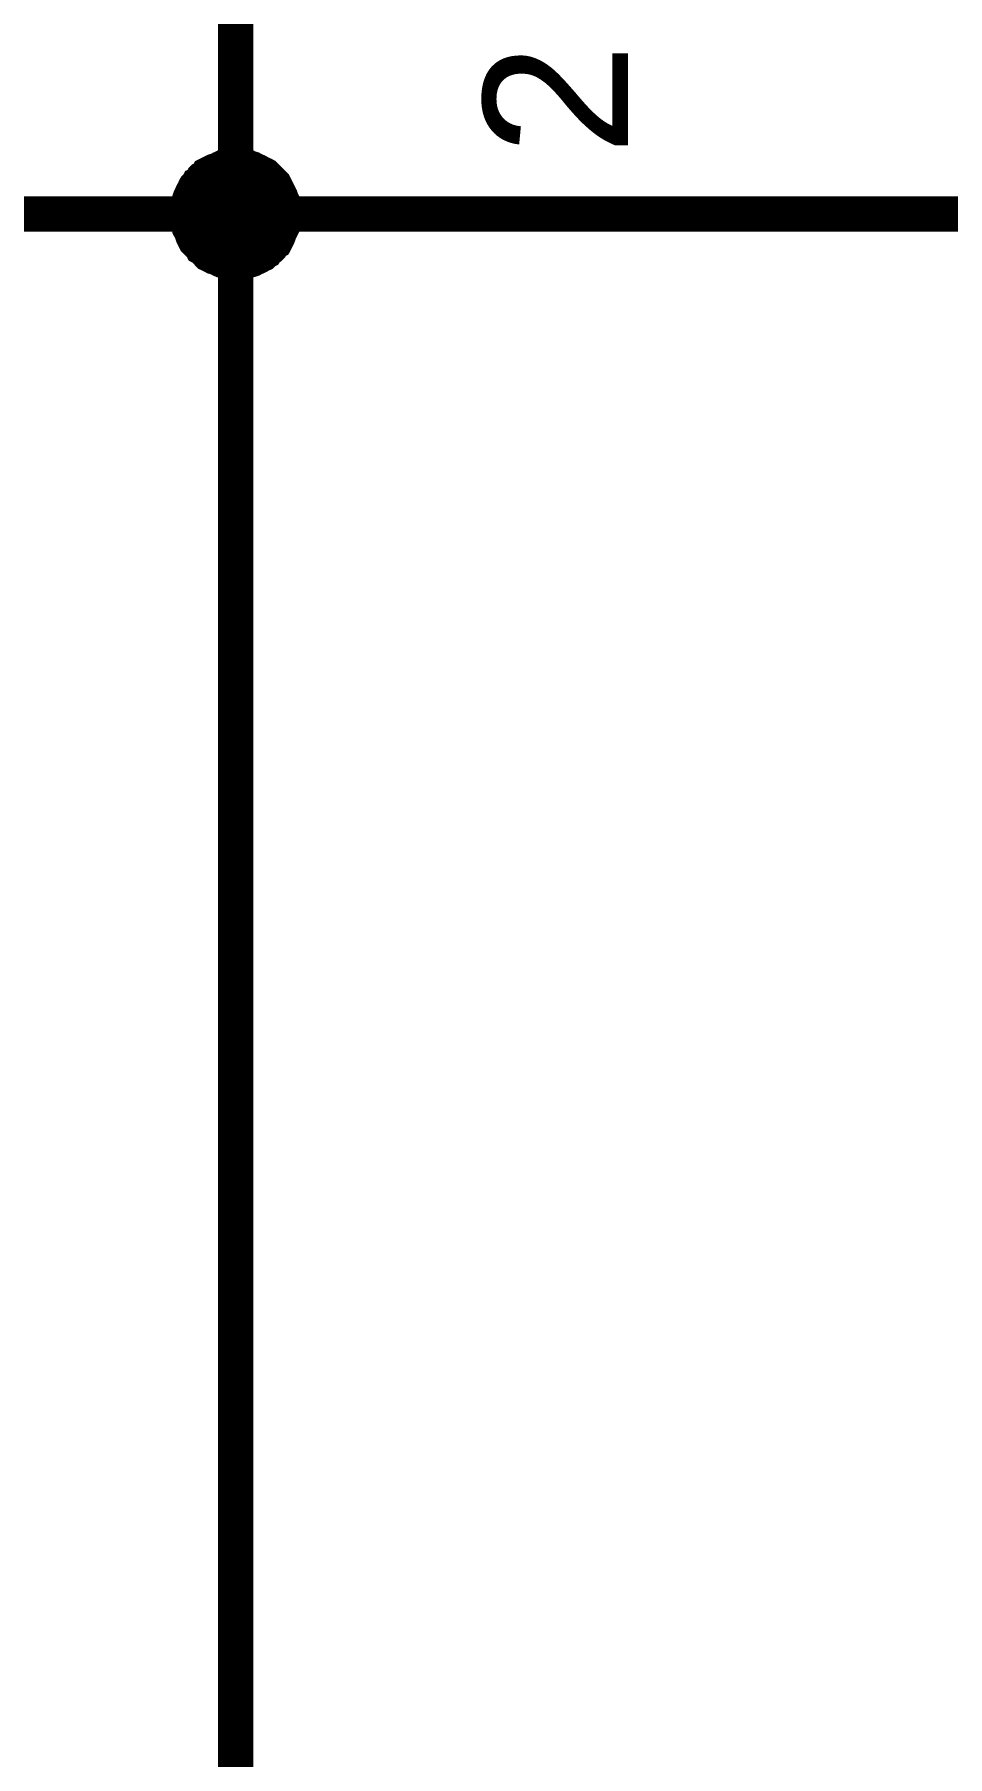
# Model space of a CAD drawing. Header units: millimetres. Extents: x 0 to 594, y 0 to 420.
# Drawn here: x 328.17 to 335.93, y 355.4 to 370.01 of the extents above; entities that cross this region are included whole.
import ezdxf

# ---------------------------------------------------------------- set-up
doc = ezdxf.new("R2010")
doc.units = ezdxf.units.MM
doc.layers.add('Sheet', color=255, linetype='Continuous')
doc.styles.get("Standard").update_dxf_attribs({"font": 'arial.ttf'})

msp = doc.modelspace()

# ---------------------------------------------------------------- linework, layer by layer
at = {"layer": 'Sheet', "color": 0}
for points, const_width in [([(329.881, 368.49), (329.881, 377.496)], 0.3), ([(329.373, 368.49), (329.373, 368.521), (329.373, 368.542), (329.384, 368.564), (329.384, 368.595), (329.394, 368.617), (329.394, 368.638), (329.405, 368.669), (329.416, 368.691), (329.426, 368.712), (329.437, 368.733), (329.447, 368.754), (329.458, 368.775), (329.479, 368.796), (329.49, 368.818), (329.511, 368.828), (329.521, 368.849), (329.543, 368.871), (329.564, 368.881), (329.574, 368.902), (329.595, 368.913), (329.617, 368.923), (329.638, 368.934), (329.659, 368.945), (329.691, 368.955), (329.712, 368.966), (329.733, 368.976), (329.754, 368.987), (329.775, 368.987), (329.807, 368.987), (329.828, 368.998), (329.86, 368.998), (329.881, 368.998)], 0.0991), ([(329.373, 368.49), (329.373, 368.521), (329.373, 368.542), (329.384, 368.564), (329.384, 368.595), (329.394, 368.617), (329.394, 368.638), (329.405, 368.669), (329.416, 368.691), (329.426, 368.712), (329.437, 368.733), (329.447, 368.754), (329.458, 368.775), (329.479, 368.796), (329.49, 368.818), (329.511, 368.828), (329.521, 368.849), (329.543, 368.871), (329.564, 368.881), (329.574, 368.902), (329.595, 368.913), (329.617, 368.923), (329.638, 368.934), (329.659, 368.945), (329.691, 368.955), (329.712, 368.966), (329.733, 368.976), (329.754, 368.987), (329.775, 368.987), (329.807, 368.987), (329.828, 368.998), (329.86, 368.998), (329.881, 368.998)], 0.0991), ([(329.373, 368.49), (329.373, 368.521), (329.373, 368.542), (329.384, 368.564), (329.384, 368.595), (329.394, 368.617), (329.394, 368.638), (329.405, 368.669), (329.416, 368.691), (329.426, 368.712), (329.437, 368.733), (329.447, 368.754), (329.458, 368.775), (329.479, 368.796), (329.49, 368.818), (329.511, 368.828), (329.521, 368.849), (329.543, 368.871), (329.564, 368.881), (329.574, 368.902), (329.595, 368.913), (329.617, 368.923), (329.638, 368.934), (329.659, 368.945), (329.691, 368.955), (329.712, 368.966), (329.733, 368.976), (329.754, 368.987), (329.775, 368.987), (329.807, 368.987), (329.828, 368.998), (329.86, 368.998), (329.881, 368.998)], 0.0991), ([(329.373, 368.49), (329.373, 368.521), (329.373, 368.542), (329.384, 368.564), (329.384, 368.595), (329.394, 368.617), (329.394, 368.638), (329.405, 368.669), (329.416, 368.691), (329.426, 368.712), (329.437, 368.733), (329.447, 368.754), (329.458, 368.775), (329.479, 368.796), (329.49, 368.818), (329.511, 368.828), (329.521, 368.849), (329.543, 368.871), (329.564, 368.881), (329.574, 368.902), (329.595, 368.913), (329.617, 368.923), (329.638, 368.934), (329.659, 368.945), (329.691, 368.955), (329.712, 368.966), (329.733, 368.976), (329.754, 368.987), (329.775, 368.987), (329.807, 368.987), (329.828, 368.998), (329.86, 368.998), (329.881, 368.998)], 0.0991), ([(329.373, 368.49), (329.373, 368.521), (329.373, 368.542), (329.384, 368.564), (329.384, 368.595), (329.394, 368.617), (329.394, 368.638), (329.405, 368.669), (329.416, 368.691), (329.426, 368.712), (329.437, 368.733), (329.447, 368.754), (329.458, 368.775), (329.479, 368.796), (329.49, 368.818), (329.511, 368.828), (329.521, 368.849), (329.543, 368.871), (329.564, 368.881), (329.574, 368.902), (329.595, 368.913), (329.617, 368.923), (329.638, 368.934), (329.659, 368.945), (329.691, 368.955), (329.712, 368.966), (329.733, 368.976), (329.754, 368.987), (329.775, 368.987), (329.807, 368.987), (329.828, 368.998), (329.86, 368.998), (329.881, 368.998)], 0.0991), ([(329.373, 368.49), (329.373, 368.521), (329.373, 368.542), (329.384, 368.564), (329.384, 368.595), (329.394, 368.617), (329.394, 368.638), (329.405, 368.669), (329.416, 368.691), (329.426, 368.712), (329.437, 368.733), (329.447, 368.754), (329.458, 368.775), (329.479, 368.796), (329.49, 368.818), (329.511, 368.828), (329.521, 368.849), (329.543, 368.871), (329.564, 368.881), (329.574, 368.902), (329.595, 368.913), (329.617, 368.923), (329.638, 368.934), (329.659, 368.945), (329.691, 368.955), (329.712, 368.966), (329.733, 368.976), (329.754, 368.987), (329.775, 368.987), (329.807, 368.987), (329.828, 368.998), (329.86, 368.998), (329.881, 368.998)], 0.0991), ([(329.373, 368.49), (329.373, 368.521), (329.373, 368.542), (329.384, 368.564), (329.384, 368.595), (329.394, 368.617), (329.394, 368.638), (329.405, 368.669), (329.416, 368.691), (329.426, 368.712), (329.437, 368.733), (329.447, 368.754), (329.458, 368.775), (329.479, 368.796), (329.49, 368.818), (329.511, 368.828), (329.521, 368.849), (329.543, 368.871), (329.564, 368.881), (329.574, 368.902), (329.595, 368.913), (329.617, 368.923), (329.638, 368.934), (329.659, 368.945), (329.691, 368.955), (329.712, 368.966), (329.733, 368.976), (329.754, 368.987), (329.775, 368.987), (329.807, 368.987), (329.828, 368.998), (329.86, 368.998), (329.881, 368.998)], 0.0991), ([(329.373, 368.49), (329.373, 368.521), (329.373, 368.542), (329.384, 368.564), (329.384, 368.595), (329.394, 368.617), (329.394, 368.638), (329.405, 368.669), (329.416, 368.691), (329.426, 368.712), (329.437, 368.733), (329.447, 368.754), (329.458, 368.775), (329.479, 368.796), (329.49, 368.818), (329.511, 368.828), (329.521, 368.849), (329.543, 368.871), (329.564, 368.881), (329.574, 368.902), (329.595, 368.913), (329.617, 368.923), (329.638, 368.934), (329.659, 368.945), (329.691, 368.955), (329.712, 368.966), (329.733, 368.976), (329.754, 368.987), (329.775, 368.987), (329.807, 368.987), (329.828, 368.998), (329.86, 368.998), (329.881, 368.998)], 0.0991), ([(329.373, 368.49), (329.373, 368.521), (329.373, 368.542), (329.384, 368.564), (329.384, 368.595), (329.394, 368.617), (329.394, 368.638), (329.405, 368.669), (329.416, 368.691), (329.426, 368.712), (329.437, 368.733), (329.447, 368.754), (329.458, 368.775), (329.479, 368.796), (329.49, 368.818), (329.511, 368.828), (329.521, 368.849), (329.543, 368.871), (329.564, 368.881), (329.574, 368.902), (329.595, 368.913), (329.617, 368.923), (329.638, 368.934), (329.659, 368.945), (329.691, 368.955), (329.712, 368.966), (329.733, 368.976), (329.754, 368.987), (329.775, 368.987), (329.807, 368.987), (329.828, 368.998), (329.86, 368.998), (329.881, 368.998)], 0.0991), ([(329.373, 368.49), (329.373, 368.521), (329.373, 368.542), (329.384, 368.564), (329.384, 368.595), (329.394, 368.617), (329.394, 368.638), (329.405, 368.669), (329.416, 368.691), (329.426, 368.712), (329.437, 368.733), (329.447, 368.754), (329.458, 368.775), (329.479, 368.796), (329.49, 368.818), (329.511, 368.828), (329.521, 368.849), (329.543, 368.871), (329.564, 368.881), (329.574, 368.902), (329.595, 368.913), (329.617, 368.923), (329.638, 368.934), (329.659, 368.945), (329.691, 368.955), (329.712, 368.966), (329.733, 368.976), (329.754, 368.987), (329.775, 368.987), (329.807, 368.987), (329.828, 368.998), (329.86, 368.998), (329.881, 368.998)], 0.0991), ([(329.373, 368.49), (329.373, 368.521), (329.373, 368.542), (329.384, 368.564), (329.384, 368.595), (329.394, 368.617), (329.394, 368.638), (329.405, 368.669), (329.416, 368.691), (329.426, 368.712), (329.437, 368.733), (329.447, 368.754), (329.458, 368.775), (329.479, 368.796), (329.49, 368.818), (329.511, 368.828), (329.521, 368.849), (329.543, 368.871), (329.564, 368.881), (329.574, 368.902), (329.595, 368.913), (329.617, 368.923), (329.638, 368.934), (329.659, 368.945), (329.691, 368.955), (329.712, 368.966), (329.733, 368.976), (329.754, 368.987), (329.775, 368.987), (329.807, 368.987), (329.828, 368.998), (329.86, 368.998), (329.881, 368.998)], 0.0991), ([(329.373, 368.49), (329.373, 368.521), (329.373, 368.542), (329.384, 368.564), (329.384, 368.595), (329.394, 368.617), (329.394, 368.638), (329.405, 368.669), (329.416, 368.691), (329.426, 368.712), (329.437, 368.733), (329.447, 368.754), (329.458, 368.775), (329.479, 368.796), (329.49, 368.818), (329.511, 368.828), (329.521, 368.849), (329.543, 368.871), (329.564, 368.881), (329.574, 368.902), (329.595, 368.913), (329.617, 368.923), (329.638, 368.934), (329.659, 368.945), (329.691, 368.955), (329.712, 368.966), (329.733, 368.976), (329.754, 368.987), (329.775, 368.987), (329.807, 368.987), (329.828, 368.998), (329.86, 368.998), (329.881, 368.998)], 0.0991), ([(329.881, 368.998), (329.881, 368.998)], 0.0991), ([(329.881, 368.998), (329.913, 368.998), (329.934, 368.998), (329.955, 368.987), (329.987, 368.987), (330.008, 368.987), (330.029, 368.976), (330.061, 368.966), (330.082, 368.955), (330.103, 368.945), (330.125, 368.934), (330.146, 368.923), (330.167, 368.913), (330.188, 368.902), (330.209, 368.881), (330.22, 368.871), (330.241, 368.849), (330.262, 368.828), (330.273, 368.818), (330.294, 368.796), (330.305, 368.775), (330.315, 368.754), (330.326, 368.733), (330.336, 368.712), (330.347, 368.691), (330.357, 368.669), (330.368, 368.638), (330.379, 368.617), (330.379, 368.595), (330.379, 368.564), (330.389, 368.542), (330.389, 368.521), (330.389, 368.49)], 0.0991), ([(329.881, 368.998), (329.881, 368.998)], 0.0991), ([(329.881, 368.998), (329.913, 368.998), (329.934, 368.998), (329.955, 368.987), (329.987, 368.987), (330.008, 368.987), (330.029, 368.976), (330.061, 368.966), (330.082, 368.955), (330.103, 368.945), (330.125, 368.934), (330.146, 368.923), (330.167, 368.913), (330.188, 368.902), (330.209, 368.881), (330.22, 368.871), (330.241, 368.849), (330.262, 368.828), (330.273, 368.818), (330.294, 368.796), (330.305, 368.775), (330.315, 368.754), (330.326, 368.733), (330.336, 368.712), (330.347, 368.691), (330.357, 368.669), (330.368, 368.638), (330.379, 368.617), (330.379, 368.595), (330.379, 368.564), (330.389, 368.542), (330.389, 368.521), (330.389, 368.49)], 0.0991), ([(329.881, 368.998), (329.881, 368.998)], 0.0991), ([(329.881, 368.998), (329.913, 368.998), (329.934, 368.998), (329.955, 368.987), (329.987, 368.987), (330.008, 368.987), (330.029, 368.976), (330.061, 368.966), (330.082, 368.955), (330.103, 368.945), (330.125, 368.934), (330.146, 368.923), (330.167, 368.913), (330.188, 368.902), (330.209, 368.881), (330.22, 368.871), (330.241, 368.849), (330.262, 368.828), (330.273, 368.818), (330.294, 368.796), (330.305, 368.775), (330.315, 368.754), (330.326, 368.733), (330.336, 368.712), (330.347, 368.691), (330.357, 368.669), (330.368, 368.638), (330.379, 368.617), (330.379, 368.595), (330.379, 368.564), (330.389, 368.542), (330.389, 368.521), (330.389, 368.49)], 0.0991), ([(329.881, 368.998), (329.881, 368.998)], 0.0991), ([(329.881, 368.998), (329.913, 368.998), (329.934, 368.998), (329.955, 368.987), (329.987, 368.987), (330.008, 368.987), (330.029, 368.976), (330.061, 368.966), (330.082, 368.955), (330.103, 368.945), (330.125, 368.934), (330.146, 368.923), (330.167, 368.913), (330.188, 368.902), (330.209, 368.881), (330.22, 368.871), (330.241, 368.849), (330.262, 368.828), (330.273, 368.818), (330.294, 368.796), (330.305, 368.775), (330.315, 368.754), (330.326, 368.733), (330.336, 368.712), (330.347, 368.691), (330.357, 368.669), (330.368, 368.638), (330.379, 368.617), (330.379, 368.595), (330.379, 368.564), (330.389, 368.542), (330.389, 368.521), (330.389, 368.49)], 0.0991), ([(329.881, 368.998), (329.881, 368.998)], 0.0991), ([(329.881, 368.998), (329.913, 368.998), (329.934, 368.998), (329.955, 368.987), (329.987, 368.987), (330.008, 368.987), (330.029, 368.976), (330.061, 368.966), (330.082, 368.955), (330.103, 368.945), (330.125, 368.934), (330.146, 368.923), (330.167, 368.913), (330.188, 368.902), (330.209, 368.881), (330.22, 368.871), (330.241, 368.849), (330.262, 368.828), (330.273, 368.818), (330.294, 368.796), (330.305, 368.775), (330.315, 368.754), (330.326, 368.733), (330.336, 368.712), (330.347, 368.691), (330.357, 368.669), (330.368, 368.638), (330.379, 368.617), (330.379, 368.595), (330.379, 368.564), (330.389, 368.542), (330.389, 368.521), (330.389, 368.49)], 0.0991), ([(329.881, 368.998), (329.881, 368.998)], 0.0991), ([(329.881, 368.998), (329.913, 368.998), (329.934, 368.998), (329.955, 368.987), (329.987, 368.987), (330.008, 368.987), (330.029, 368.976), (330.061, 368.966), (330.082, 368.955), (330.103, 368.945), (330.125, 368.934), (330.146, 368.923), (330.167, 368.913), (330.188, 368.902), (330.209, 368.881), (330.22, 368.871), (330.241, 368.849), (330.262, 368.828), (330.273, 368.818), (330.294, 368.796), (330.305, 368.775), (330.315, 368.754), (330.326, 368.733), (330.336, 368.712), (330.347, 368.691), (330.357, 368.669), (330.368, 368.638), (330.379, 368.617), (330.379, 368.595), (330.379, 368.564), (330.389, 368.542), (330.389, 368.521), (330.389, 368.49)], 0.0991), ([(329.881, 368.998), (329.881, 368.998)], 0.0991), ([(329.881, 368.998), (329.913, 368.998), (329.934, 368.998), (329.955, 368.987), (329.987, 368.987), (330.008, 368.987), (330.029, 368.976), (330.061, 368.966), (330.082, 368.955), (330.103, 368.945), (330.125, 368.934), (330.146, 368.923), (330.167, 368.913), (330.188, 368.902), (330.209, 368.881), (330.22, 368.871), (330.241, 368.849), (330.262, 368.828), (330.273, 368.818), (330.294, 368.796), (330.305, 368.775), (330.315, 368.754), (330.326, 368.733), (330.336, 368.712), (330.347, 368.691), (330.357, 368.669), (330.368, 368.638), (330.379, 368.617), (330.379, 368.595), (330.379, 368.564), (330.389, 368.542), (330.389, 368.521), (330.389, 368.49)], 0.0991), ([(329.881, 368.998), (329.881, 368.998)], 0.0991), ([(329.881, 368.998), (329.913, 368.998), (329.934, 368.998), (329.955, 368.987), (329.987, 368.987), (330.008, 368.987), (330.029, 368.976), (330.061, 368.966), (330.082, 368.955), (330.103, 368.945), (330.125, 368.934), (330.146, 368.923), (330.167, 368.913), (330.188, 368.902), (330.209, 368.881), (330.22, 368.871), (330.241, 368.849), (330.262, 368.828), (330.273, 368.818), (330.294, 368.796), (330.305, 368.775), (330.315, 368.754), (330.326, 368.733), (330.336, 368.712), (330.347, 368.691), (330.357, 368.669), (330.368, 368.638), (330.379, 368.617), (330.379, 368.595), (330.379, 368.564), (330.389, 368.542), (330.389, 368.521), (330.389, 368.49)], 0.0991), ([(329.881, 368.998), (329.881, 368.998)], 0.0991), ([(329.881, 368.998), (329.913, 368.998), (329.934, 368.998), (329.955, 368.987), (329.987, 368.987), (330.008, 368.987), (330.029, 368.976), (330.061, 368.966), (330.082, 368.955), (330.103, 368.945), (330.125, 368.934), (330.146, 368.923), (330.167, 368.913), (330.188, 368.902), (330.209, 368.881), (330.22, 368.871), (330.241, 368.849), (330.262, 368.828), (330.273, 368.818), (330.294, 368.796), (330.305, 368.775), (330.315, 368.754), (330.326, 368.733), (330.336, 368.712), (330.347, 368.691), (330.357, 368.669), (330.368, 368.638), (330.379, 368.617), (330.379, 368.595), (330.379, 368.564), (330.389, 368.542), (330.389, 368.521), (330.389, 368.49)], 0.0991), ([(329.881, 368.998), (329.881, 368.998)], 0.0991), ([(329.881, 368.998), (329.913, 368.998), (329.934, 368.998), (329.955, 368.987), (329.987, 368.987), (330.008, 368.987), (330.029, 368.976), (330.061, 368.966), (330.082, 368.955), (330.103, 368.945), (330.125, 368.934), (330.146, 368.923), (330.167, 368.913), (330.188, 368.902), (330.209, 368.881), (330.22, 368.871), (330.241, 368.849), (330.262, 368.828), (330.273, 368.818), (330.294, 368.796), (330.305, 368.775), (330.315, 368.754), (330.326, 368.733), (330.336, 368.712), (330.347, 368.691), (330.357, 368.669), (330.368, 368.638), (330.379, 368.617), (330.379, 368.595), (330.379, 368.564), (330.389, 368.542), (330.389, 368.521), (330.389, 368.49)], 0.0991), ([(329.881, 368.998), (329.881, 368.998)], 0.0991), ([(329.881, 368.998), (329.913, 368.998), (329.934, 368.998), (329.955, 368.987), (329.987, 368.987), (330.008, 368.987), (330.029, 368.976), (330.061, 368.966), (330.082, 368.955), (330.103, 368.945), (330.125, 368.934), (330.146, 368.923), (330.167, 368.913), (330.188, 368.902), (330.209, 368.881), (330.22, 368.871), (330.241, 368.849), (330.262, 368.828), (330.273, 368.818), (330.294, 368.796), (330.305, 368.775), (330.315, 368.754), (330.326, 368.733), (330.336, 368.712), (330.347, 368.691), (330.357, 368.669), (330.368, 368.638), (330.379, 368.617), (330.379, 368.595), (330.379, 368.564), (330.389, 368.542), (330.389, 368.521), (330.389, 368.49)], 0.0991), ([(329.881, 368.998), (329.881, 368.998)], 0.0991), ([(329.881, 368.998), (329.913, 368.998), (329.934, 368.998), (329.955, 368.987), (329.987, 368.987), (330.008, 368.987), (330.029, 368.976), (330.061, 368.966), (330.082, 368.955), (330.103, 368.945), (330.125, 368.934), (330.146, 368.923), (330.167, 368.913), (330.188, 368.902), (330.209, 368.881), (330.22, 368.871), (330.241, 368.849), (330.262, 368.828), (330.273, 368.818), (330.294, 368.796), (330.305, 368.775), (330.315, 368.754), (330.326, 368.733), (330.336, 368.712), (330.347, 368.691), (330.357, 368.669), (330.368, 368.638), (330.379, 368.617), (330.379, 368.595), (330.379, 368.564), (330.389, 368.542), (330.389, 368.521), (330.389, 368.49)], 0.0991), ([(322.918, 367.971), (322.918, 368.49), (329.881, 368.49), (336.686, 368.49)], 0.3), ([(329.881, 368.49), (329.881, 334.992), (337.977, 334.992)], 0.3), ([(329.881, 367.982), (329.86, 367.982), (329.828, 367.982), (329.807, 367.992), (329.775, 367.992), (329.754, 368.003), (329.733, 368.003), (329.712, 368.013), (329.691, 368.024), (329.659, 368.034), (329.638, 368.045), (329.617, 368.056), (329.595, 368.066), (329.574, 368.087), (329.564, 368.098), (329.543, 368.119), (329.521, 368.13), (329.511, 368.151), (329.49, 368.172), (329.479, 368.183), (329.458, 368.204), (329.447, 368.225), (329.437, 368.246), (329.426, 368.267), (329.416, 368.299), (329.405, 368.32), (329.394, 368.341), (329.394, 368.363), (329.384, 368.384), (329.384, 368.415), (329.373, 368.437), (329.373, 368.468), (329.373, 368.49)], 0.0991), ([(329.373, 368.49), (329.373, 368.49)], 0.0991), ([(329.881, 367.982), (329.86, 367.982), (329.828, 367.982), (329.807, 367.992), (329.775, 367.992), (329.754, 368.003), (329.733, 368.003), (329.712, 368.013), (329.691, 368.024), (329.659, 368.034), (329.638, 368.045), (329.617, 368.056), (329.595, 368.066), (329.574, 368.087), (329.564, 368.098), (329.543, 368.119), (329.521, 368.13), (329.511, 368.151), (329.49, 368.172), (329.479, 368.183), (329.458, 368.204), (329.447, 368.225), (329.437, 368.246), (329.426, 368.267), (329.416, 368.299), (329.405, 368.32), (329.394, 368.341), (329.394, 368.363), (329.384, 368.384), (329.384, 368.415), (329.373, 368.437), (329.373, 368.468), (329.373, 368.49)], 0.0991), ([(329.373, 368.49), (329.373, 368.49)], 0.0991), ([(329.881, 367.982), (329.86, 367.982), (329.828, 367.982), (329.807, 367.992), (329.775, 367.992), (329.754, 368.003), (329.733, 368.003), (329.712, 368.013), (329.691, 368.024), (329.659, 368.034), (329.638, 368.045), (329.617, 368.056), (329.595, 368.066), (329.574, 368.087), (329.564, 368.098), (329.543, 368.119), (329.521, 368.13), (329.511, 368.151), (329.49, 368.172), (329.479, 368.183), (329.458, 368.204), (329.447, 368.225), (329.437, 368.246), (329.426, 368.267), (329.416, 368.299), (329.405, 368.32), (329.394, 368.341), (329.394, 368.363), (329.384, 368.384), (329.384, 368.415), (329.373, 368.437), (329.373, 368.468), (329.373, 368.49)], 0.0991), ([(329.373, 368.49), (329.373, 368.49)], 0.0991), ([(329.881, 367.982), (329.86, 367.982), (329.828, 367.982), (329.807, 367.992), (329.775, 367.992), (329.754, 368.003), (329.733, 368.003), (329.712, 368.013), (329.691, 368.024), (329.659, 368.034), (329.638, 368.045), (329.617, 368.056), (329.595, 368.066), (329.574, 368.087), (329.564, 368.098), (329.543, 368.119), (329.521, 368.13), (329.511, 368.151), (329.49, 368.172), (329.479, 368.183), (329.458, 368.204), (329.447, 368.225), (329.437, 368.246), (329.426, 368.267), (329.416, 368.299), (329.405, 368.32), (329.394, 368.341), (329.394, 368.363), (329.384, 368.384), (329.384, 368.415), (329.373, 368.437), (329.373, 368.468), (329.373, 368.49)], 0.0991), ([(329.373, 368.49), (329.373, 368.49)], 0.0991), ([(329.881, 367.982), (329.86, 367.982), (329.828, 367.982), (329.807, 367.992), (329.775, 367.992), (329.754, 368.003), (329.733, 368.003), (329.712, 368.013), (329.691, 368.024), (329.659, 368.034), (329.638, 368.045), (329.617, 368.056), (329.595, 368.066), (329.574, 368.087), (329.564, 368.098), (329.543, 368.119), (329.521, 368.13), (329.511, 368.151), (329.49, 368.172), (329.479, 368.183), (329.458, 368.204), (329.447, 368.225), (329.437, 368.246), (329.426, 368.267), (329.416, 368.299), (329.405, 368.32), (329.394, 368.341), (329.394, 368.363), (329.384, 368.384), (329.384, 368.415), (329.373, 368.437), (329.373, 368.468), (329.373, 368.49)], 0.0991), ([(329.373, 368.49), (329.373, 368.49)], 0.0991), ([(329.881, 367.982), (329.86, 367.982), (329.828, 367.982), (329.807, 367.992), (329.775, 367.992), (329.754, 368.003), (329.733, 368.003), (329.712, 368.013), (329.691, 368.024), (329.659, 368.034), (329.638, 368.045), (329.617, 368.056), (329.595, 368.066), (329.574, 368.087), (329.564, 368.098), (329.543, 368.119), (329.521, 368.13), (329.511, 368.151), (329.49, 368.172), (329.479, 368.183), (329.458, 368.204), (329.447, 368.225), (329.437, 368.246), (329.426, 368.267), (329.416, 368.299), (329.405, 368.32), (329.394, 368.341), (329.394, 368.363), (329.384, 368.384), (329.384, 368.415), (329.373, 368.437), (329.373, 368.468), (329.373, 368.49)], 0.0991), ([(329.373, 368.49), (329.373, 368.49)], 0.0991), ([(329.881, 367.982), (329.86, 367.982), (329.828, 367.982), (329.807, 367.992), (329.775, 367.992), (329.754, 368.003), (329.733, 368.003), (329.712, 368.013), (329.691, 368.024), (329.659, 368.034), (329.638, 368.045), (329.617, 368.056), (329.595, 368.066), (329.574, 368.087), (329.564, 368.098), (329.543, 368.119), (329.521, 368.13), (329.511, 368.151), (329.49, 368.172), (329.479, 368.183), (329.458, 368.204), (329.447, 368.225), (329.437, 368.246), (329.426, 368.267), (329.416, 368.299), (329.405, 368.32), (329.394, 368.341), (329.394, 368.363), (329.384, 368.384), (329.384, 368.415), (329.373, 368.437), (329.373, 368.468), (329.373, 368.49)], 0.0991), ([(329.373, 368.49), (329.373, 368.49)], 0.0991), ([(329.881, 367.982), (329.86, 367.982), (329.828, 367.982), (329.807, 367.992), (329.775, 367.992), (329.754, 368.003), (329.733, 368.003), (329.712, 368.013), (329.691, 368.024), (329.659, 368.034), (329.638, 368.045), (329.617, 368.056), (329.595, 368.066), (329.574, 368.087), (329.564, 368.098), (329.543, 368.119), (329.521, 368.13), (329.511, 368.151), (329.49, 368.172), (329.479, 368.183), (329.458, 368.204), (329.447, 368.225), (329.437, 368.246), (329.426, 368.267), (329.416, 368.299), (329.405, 368.32), (329.394, 368.341), (329.394, 368.363), (329.384, 368.384), (329.384, 368.415), (329.373, 368.437), (329.373, 368.468), (329.373, 368.49)], 0.0991), ([(329.373, 368.49), (329.373, 368.49)], 0.0991), ([(329.881, 367.982), (329.86, 367.982), (329.828, 367.982), (329.807, 367.992), (329.775, 367.992), (329.754, 368.003), (329.733, 368.003), (329.712, 368.013), (329.691, 368.024), (329.659, 368.034), (329.638, 368.045), (329.617, 368.056), (329.595, 368.066), (329.574, 368.087), (329.564, 368.098), (329.543, 368.119), (329.521, 368.13), (329.511, 368.151), (329.49, 368.172), (329.479, 368.183), (329.458, 368.204), (329.447, 368.225), (329.437, 368.246), (329.426, 368.267), (329.416, 368.299), (329.405, 368.32), (329.394, 368.341), (329.394, 368.363), (329.384, 368.384), (329.384, 368.415), (329.373, 368.437), (329.373, 368.468), (329.373, 368.49)], 0.0991), ([(329.373, 368.49), (329.373, 368.49)], 0.0991), ([(329.881, 367.982), (329.86, 367.982), (329.828, 367.982), (329.807, 367.992), (329.775, 367.992), (329.754, 368.003), (329.733, 368.003), (329.712, 368.013), (329.691, 368.024), (329.659, 368.034), (329.638, 368.045), (329.617, 368.056), (329.595, 368.066), (329.574, 368.087), (329.564, 368.098), (329.543, 368.119), (329.521, 368.13), (329.511, 368.151), (329.49, 368.172), (329.479, 368.183), (329.458, 368.204), (329.447, 368.225), (329.437, 368.246), (329.426, 368.267), (329.416, 368.299), (329.405, 368.32), (329.394, 368.341), (329.394, 368.363), (329.384, 368.384), (329.384, 368.415), (329.373, 368.437), (329.373, 368.468), (329.373, 368.49)], 0.0991), ([(329.373, 368.49), (329.373, 368.49)], 0.0991), ([(329.881, 367.982), (329.86, 367.982), (329.828, 367.982), (329.807, 367.992), (329.775, 367.992), (329.754, 368.003), (329.733, 368.003), (329.712, 368.013), (329.691, 368.024), (329.659, 368.034), (329.638, 368.045), (329.617, 368.056), (329.595, 368.066), (329.574, 368.087), (329.564, 368.098), (329.543, 368.119), (329.521, 368.13), (329.511, 368.151), (329.49, 368.172), (329.479, 368.183), (329.458, 368.204), (329.447, 368.225), (329.437, 368.246), (329.426, 368.267), (329.416, 368.299), (329.405, 368.32), (329.394, 368.341), (329.394, 368.363), (329.384, 368.384), (329.384, 368.415), (329.373, 368.437), (329.373, 368.468), (329.373, 368.49)], 0.0991), ([(329.373, 368.49), (329.373, 368.49)], 0.0991), ([(329.881, 367.982), (329.86, 367.982), (329.828, 367.982), (329.807, 367.992), (329.775, 367.992), (329.754, 368.003), (329.733, 368.003), (329.712, 368.013), (329.691, 368.024), (329.659, 368.034), (329.638, 368.045), (329.617, 368.056), (329.595, 368.066), (329.574, 368.087), (329.564, 368.098), (329.543, 368.119), (329.521, 368.13), (329.511, 368.151), (329.49, 368.172), (329.479, 368.183), (329.458, 368.204), (329.447, 368.225), (329.437, 368.246), (329.426, 368.267), (329.416, 368.299), (329.405, 368.32), (329.394, 368.341), (329.394, 368.363), (329.384, 368.384), (329.384, 368.415), (329.373, 368.437), (329.373, 368.468), (329.373, 368.49)], 0.0991), ([(329.373, 368.49), (329.373, 368.49)], 0.0991), ([(330.389, 368.49), (330.389, 368.468), (330.389, 368.437), (330.379, 368.415), (330.379, 368.384), (330.379, 368.363), (330.368, 368.341), (330.357, 368.32), (330.347, 368.299), (330.336, 368.267), (330.326, 368.246), (330.315, 368.225), (330.305, 368.204), (330.294, 368.183), (330.273, 368.172), (330.262, 368.151), (330.241, 368.13), (330.22, 368.119), (330.209, 368.098), (330.188, 368.087), (330.167, 368.066), (330.146, 368.056), (330.125, 368.045), (330.103, 368.034), (330.082, 368.024), (330.061, 368.013), (330.029, 368.003), (330.008, 368.003), (329.987, 367.992), (329.955, 367.992), (329.934, 367.982), (329.913, 367.982), (329.881, 367.982)], 0.0991), ([(330.389, 368.49), (330.389, 368.468), (330.389, 368.437), (330.379, 368.415), (330.379, 368.384), (330.379, 368.363), (330.368, 368.341), (330.357, 368.32), (330.347, 368.299), (330.336, 368.267), (330.326, 368.246), (330.315, 368.225), (330.305, 368.204), (330.294, 368.183), (330.273, 368.172), (330.262, 368.151), (330.241, 368.13), (330.22, 368.119), (330.209, 368.098), (330.188, 368.087), (330.167, 368.066), (330.146, 368.056), (330.125, 368.045), (330.103, 368.034), (330.082, 368.024), (330.061, 368.013), (330.029, 368.003), (330.008, 368.003), (329.987, 367.992), (329.955, 367.992), (329.934, 367.982), (329.913, 367.982), (329.881, 367.982)], 0.0991), ([(330.389, 368.49), (330.389, 368.468), (330.389, 368.437), (330.379, 368.415), (330.379, 368.384), (330.379, 368.363), (330.368, 368.341), (330.357, 368.32), (330.347, 368.299), (330.336, 368.267), (330.326, 368.246), (330.315, 368.225), (330.305, 368.204), (330.294, 368.183), (330.273, 368.172), (330.262, 368.151), (330.241, 368.13), (330.22, 368.119), (330.209, 368.098), (330.188, 368.087), (330.167, 368.066), (330.146, 368.056), (330.125, 368.045), (330.103, 368.034), (330.082, 368.024), (330.061, 368.013), (330.029, 368.003), (330.008, 368.003), (329.987, 367.992), (329.955, 367.992), (329.934, 367.982), (329.913, 367.982), (329.881, 367.982)], 0.0991), ([(330.389, 368.49), (330.389, 368.468), (330.389, 368.437), (330.379, 368.415), (330.379, 368.384), (330.379, 368.363), (330.368, 368.341), (330.357, 368.32), (330.347, 368.299), (330.336, 368.267), (330.326, 368.246), (330.315, 368.225), (330.305, 368.204), (330.294, 368.183), (330.273, 368.172), (330.262, 368.151), (330.241, 368.13), (330.22, 368.119), (330.209, 368.098), (330.188, 368.087), (330.167, 368.066), (330.146, 368.056), (330.125, 368.045), (330.103, 368.034), (330.082, 368.024), (330.061, 368.013), (330.029, 368.003), (330.008, 368.003), (329.987, 367.992), (329.955, 367.992), (329.934, 367.982), (329.913, 367.982), (329.881, 367.982)], 0.0991), ([(330.389, 368.49), (330.389, 368.468), (330.389, 368.437), (330.379, 368.415), (330.379, 368.384), (330.379, 368.363), (330.368, 368.341), (330.357, 368.32), (330.347, 368.299), (330.336, 368.267), (330.326, 368.246), (330.315, 368.225), (330.305, 368.204), (330.294, 368.183), (330.273, 368.172), (330.262, 368.151), (330.241, 368.13), (330.22, 368.119), (330.209, 368.098), (330.188, 368.087), (330.167, 368.066), (330.146, 368.056), (330.125, 368.045), (330.103, 368.034), (330.082, 368.024), (330.061, 368.013), (330.029, 368.003), (330.008, 368.003), (329.987, 367.992), (329.955, 367.992), (329.934, 367.982), (329.913, 367.982), (329.881, 367.982)], 0.0991), ([(330.389, 368.49), (330.389, 368.468), (330.389, 368.437), (330.379, 368.415), (330.379, 368.384), (330.379, 368.363), (330.368, 368.341), (330.357, 368.32), (330.347, 368.299), (330.336, 368.267), (330.326, 368.246), (330.315, 368.225), (330.305, 368.204), (330.294, 368.183), (330.273, 368.172), (330.262, 368.151), (330.241, 368.13), (330.22, 368.119), (330.209, 368.098), (330.188, 368.087), (330.167, 368.066), (330.146, 368.056), (330.125, 368.045), (330.103, 368.034), (330.082, 368.024), (330.061, 368.013), (330.029, 368.003), (330.008, 368.003), (329.987, 367.992), (329.955, 367.992), (329.934, 367.982), (329.913, 367.982), (329.881, 367.982)], 0.0991), ([(330.389, 368.49), (330.389, 368.468), (330.389, 368.437), (330.379, 368.415), (330.379, 368.384), (330.379, 368.363), (330.368, 368.341), (330.357, 368.32), (330.347, 368.299), (330.336, 368.267), (330.326, 368.246), (330.315, 368.225), (330.305, 368.204), (330.294, 368.183), (330.273, 368.172), (330.262, 368.151), (330.241, 368.13), (330.22, 368.119), (330.209, 368.098), (330.188, 368.087), (330.167, 368.066), (330.146, 368.056), (330.125, 368.045), (330.103, 368.034), (330.082, 368.024), (330.061, 368.013), (330.029, 368.003), (330.008, 368.003), (329.987, 367.992), (329.955, 367.992), (329.934, 367.982), (329.913, 367.982), (329.881, 367.982)], 0.0991), ([(330.389, 368.49), (330.389, 368.468), (330.389, 368.437), (330.379, 368.415), (330.379, 368.384), (330.379, 368.363), (330.368, 368.341), (330.357, 368.32), (330.347, 368.299), (330.336, 368.267), (330.326, 368.246), (330.315, 368.225), (330.305, 368.204), (330.294, 368.183), (330.273, 368.172), (330.262, 368.151), (330.241, 368.13), (330.22, 368.119), (330.209, 368.098), (330.188, 368.087), (330.167, 368.066), (330.146, 368.056), (330.125, 368.045), (330.103, 368.034), (330.082, 368.024), (330.061, 368.013), (330.029, 368.003), (330.008, 368.003), (329.987, 367.992), (329.955, 367.992), (329.934, 367.982), (329.913, 367.982), (329.881, 367.982)], 0.0991), ([(330.389, 368.49), (330.389, 368.468), (330.389, 368.437), (330.379, 368.415), (330.379, 368.384), (330.379, 368.363), (330.368, 368.341), (330.357, 368.32), (330.347, 368.299), (330.336, 368.267), (330.326, 368.246), (330.315, 368.225), (330.305, 368.204), (330.294, 368.183), (330.273, 368.172), (330.262, 368.151), (330.241, 368.13), (330.22, 368.119), (330.209, 368.098), (330.188, 368.087), (330.167, 368.066), (330.146, 368.056), (330.125, 368.045), (330.103, 368.034), (330.082, 368.024), (330.061, 368.013), (330.029, 368.003), (330.008, 368.003), (329.987, 367.992), (329.955, 367.992), (329.934, 367.982), (329.913, 367.982), (329.881, 367.982)], 0.0991), ([(330.389, 368.49), (330.389, 368.468), (330.389, 368.437), (330.379, 368.415), (330.379, 368.384), (330.379, 368.363), (330.368, 368.341), (330.357, 368.32), (330.347, 368.299), (330.336, 368.267), (330.326, 368.246), (330.315, 368.225), (330.305, 368.204), (330.294, 368.183), (330.273, 368.172), (330.262, 368.151), (330.241, 368.13), (330.22, 368.119), (330.209, 368.098), (330.188, 368.087), (330.167, 368.066), (330.146, 368.056), (330.125, 368.045), (330.103, 368.034), (330.082, 368.024), (330.061, 368.013), (330.029, 368.003), (330.008, 368.003), (329.987, 367.992), (329.955, 367.992), (329.934, 367.982), (329.913, 367.982), (329.881, 367.982)], 0.0991), ([(330.389, 368.49), (330.389, 368.468), (330.389, 368.437), (330.379, 368.415), (330.379, 368.384), (330.379, 368.363), (330.368, 368.341), (330.357, 368.32), (330.347, 368.299), (330.336, 368.267), (330.326, 368.246), (330.315, 368.225), (330.305, 368.204), (330.294, 368.183), (330.273, 368.172), (330.262, 368.151), (330.241, 368.13), (330.22, 368.119), (330.209, 368.098), (330.188, 368.087), (330.167, 368.066), (330.146, 368.056), (330.125, 368.045), (330.103, 368.034), (330.082, 368.024), (330.061, 368.013), (330.029, 368.003), (330.008, 368.003), (329.987, 367.992), (329.955, 367.992), (329.934, 367.982), (329.913, 367.982), (329.881, 367.982)], 0.0991), ([(330.389, 368.49), (330.389, 368.468), (330.389, 368.437), (330.379, 368.415), (330.379, 368.384), (330.379, 368.363), (330.368, 368.341), (330.357, 368.32), (330.347, 368.299), (330.336, 368.267), (330.326, 368.246), (330.315, 368.225), (330.305, 368.204), (330.294, 368.183), (330.273, 368.172), (330.262, 368.151), (330.241, 368.13), (330.22, 368.119), (330.209, 368.098), (330.188, 368.087), (330.167, 368.066), (330.146, 368.056), (330.125, 368.045), (330.103, 368.034), (330.082, 368.024), (330.061, 368.013), (330.029, 368.003), (330.008, 368.003), (329.987, 367.992), (329.955, 367.992), (329.934, 367.982), (329.913, 367.982), (329.881, 367.982)], 0.0991), ([(330.389, 368.49), (330.389, 368.49), (330.389, 368.49), (330.389, 368.49), (330.389, 368.49), (330.389, 368.49), (330.389, 368.49), (330.389, 368.49), (330.389, 368.49), (330.389, 368.49), (330.389, 368.49), (330.389, 368.49), (330.389, 368.49), (330.389, 368.49), (330.389, 368.49), (330.389, 368.49), (330.389, 368.49), (330.389, 368.49), (330.389, 368.49), (330.389, 368.49), (330.389, 368.49), (330.389, 368.49), (330.389, 368.49), (330.389, 368.49), (330.389, 368.49), (330.389, 368.49), (330.389, 368.49), (330.389, 368.49), (330.389, 368.49), (330.389, 368.49), (330.389, 368.49), (330.389, 368.49), (330.389, 368.49)], 0.0991), ([(330.389, 368.49), (330.389, 368.49)], 0.0991), ([(330.389, 368.49), (330.389, 368.49), (330.389, 368.49), (330.389, 368.49), (330.389, 368.49), (330.389, 368.49), (330.389, 368.49), (330.389, 368.49), (330.389, 368.49), (330.389, 368.49), (330.389, 368.49), (330.389, 368.49), (330.389, 368.49), (330.389, 368.49), (330.389, 368.49), (330.389, 368.49), (330.389, 368.49), (330.389, 368.49), (330.389, 368.49), (330.389, 368.49), (330.389, 368.49), (330.389, 368.49), (330.389, 368.49), (330.389, 368.49), (330.389, 368.49), (330.389, 368.49), (330.389, 368.49), (330.389, 368.49), (330.389, 368.49), (330.389, 368.49), (330.389, 368.49), (330.389, 368.49), (330.389, 368.49)], 0.0991), ([(330.389, 368.49), (330.389, 368.49)], 0.0991), ([(330.389, 368.49), (330.389, 368.49), (330.389, 368.49), (330.389, 368.49), (330.389, 368.49), (330.389, 368.49), (330.389, 368.49), (330.389, 368.49), (330.389, 368.49), (330.389, 368.49), (330.389, 368.49), (330.389, 368.49), (330.389, 368.49), (330.389, 368.49), (330.389, 368.49), (330.389, 368.49), (330.389, 368.49), (330.389, 368.49), (330.389, 368.49), (330.389, 368.49), (330.389, 368.49), (330.389, 368.49), (330.389, 368.49), (330.389, 368.49), (330.389, 368.49), (330.389, 368.49), (330.389, 368.49), (330.389, 368.49), (330.389, 368.49), (330.389, 368.49), (330.389, 368.49), (330.389, 368.49), (330.389, 368.49)], 0.0991), ([(330.389, 368.49), (330.389, 368.49)], 0.0991), ([(330.389, 368.49), (330.389, 368.49), (330.389, 368.49), (330.389, 368.49), (330.389, 368.49), (330.389, 368.49), (330.389, 368.49), (330.389, 368.49), (330.389, 368.49), (330.389, 368.49), (330.389, 368.49), (330.389, 368.49), (330.389, 368.49), (330.389, 368.49), (330.389, 368.49), (330.389, 368.49), (330.389, 368.49), (330.389, 368.49), (330.389, 368.49), (330.389, 368.49), (330.389, 368.49), (330.389, 368.49), (330.389, 368.49), (330.389, 368.49), (330.389, 368.49), (330.389, 368.49), (330.389, 368.49), (330.389, 368.49), (330.389, 368.49), (330.389, 368.49), (330.389, 368.49), (330.389, 368.49), (330.389, 368.49)], 0.0991), ([(330.389, 368.49), (330.389, 368.49)], 0.0991), ([(330.389, 368.49), (330.389, 368.49), (330.389, 368.49), (330.389, 368.49), (330.389, 368.49), (330.389, 368.49), (330.389, 368.49), (330.389, 368.49), (330.389, 368.49), (330.389, 368.49), (330.389, 368.49), (330.389, 368.49), (330.389, 368.49), (330.389, 368.49), (330.389, 368.49), (330.389, 368.49), (330.389, 368.49), (330.389, 368.49), (330.389, 368.49), (330.389, 368.49), (330.389, 368.49), (330.389, 368.49), (330.389, 368.49), (330.389, 368.49), (330.389, 368.49), (330.389, 368.49), (330.389, 368.49), (330.389, 368.49), (330.389, 368.49), (330.389, 368.49), (330.389, 368.49), (330.389, 368.49), (330.389, 368.49)], 0.0991), ([(330.389, 368.49), (330.389, 368.49)], 0.0991), ([(330.389, 368.49), (330.389, 368.49), (330.389, 368.49), (330.389, 368.49), (330.389, 368.49), (330.389, 368.49), (330.389, 368.49), (330.389, 368.49), (330.389, 368.49), (330.389, 368.49), (330.389, 368.49), (330.389, 368.49), (330.389, 368.49), (330.389, 368.49), (330.389, 368.49), (330.389, 368.49), (330.389, 368.49), (330.389, 368.49), (330.389, 368.49), (330.389, 368.49), (330.389, 368.49), (330.389, 368.49), (330.389, 368.49), (330.389, 368.49), (330.389, 368.49), (330.389, 368.49), (330.389, 368.49), (330.389, 368.49), (330.389, 368.49), (330.389, 368.49), (330.389, 368.49), (330.389, 368.49), (330.389, 368.49)], 0.0991), ([(330.389, 368.49), (330.389, 368.49)], 0.0991), ([(330.389, 368.49), (330.389, 368.49), (330.389, 368.49), (330.389, 368.49), (330.389, 368.49), (330.389, 368.49), (330.389, 368.49), (330.389, 368.49), (330.389, 368.49), (330.389, 368.49), (330.389, 368.49), (330.389, 368.49), (330.389, 368.49), (330.389, 368.49), (330.389, 368.49), (330.389, 368.49), (330.389, 368.49), (330.389, 368.49), (330.389, 368.49), (330.389, 368.49), (330.389, 368.49), (330.389, 368.49), (330.389, 368.49), (330.389, 368.49), (330.389, 368.49), (330.389, 368.49), (330.389, 368.49), (330.389, 368.49), (330.389, 368.49), (330.389, 368.49), (330.389, 368.49), (330.389, 368.49), (330.389, 368.49)], 0.0991), ([(330.389, 368.49), (330.389, 368.49)], 0.0991), ([(330.389, 368.49), (330.389, 368.49), (330.389, 368.49), (330.389, 368.49), (330.389, 368.49), (330.389, 368.49), (330.389, 368.49), (330.389, 368.49), (330.389, 368.49), (330.389, 368.49), (330.389, 368.49), (330.389, 368.49), (330.389, 368.49), (330.389, 368.49), (330.389, 368.49), (330.389, 368.49), (330.389, 368.49), (330.389, 368.49), (330.389, 368.49), (330.389, 368.49), (330.389, 368.49), (330.389, 368.49), (330.389, 368.49), (330.389, 368.49), (330.389, 368.49), (330.389, 368.49), (330.389, 368.49), (330.389, 368.49), (330.389, 368.49), (330.389, 368.49), (330.389, 368.49), (330.389, 368.49), (330.389, 368.49)], 0.0991), ([(330.389, 368.49), (330.389, 368.49)], 0.0991), ([(330.389, 368.49), (330.389, 368.49), (330.389, 368.49), (330.389, 368.49), (330.389, 368.49), (330.389, 368.49), (330.389, 368.49), (330.389, 368.49), (330.389, 368.49), (330.389, 368.49), (330.389, 368.49), (330.389, 368.49), (330.389, 368.49), (330.389, 368.49), (330.389, 368.49), (330.389, 368.49), (330.389, 368.49), (330.389, 368.49), (330.389, 368.49), (330.389, 368.49), (330.389, 368.49), (330.389, 368.49), (330.389, 368.49), (330.389, 368.49), (330.389, 368.49), (330.389, 368.49), (330.389, 368.49), (330.389, 368.49), (330.389, 368.49), (330.389, 368.49), (330.389, 368.49), (330.389, 368.49), (330.389, 368.49)], 0.0991), ([(330.389, 368.49), (330.389, 368.49)], 0.0991), ([(330.389, 368.49), (330.389, 368.49), (330.389, 368.49), (330.389, 368.49), (330.389, 368.49), (330.389, 368.49), (330.389, 368.49), (330.389, 368.49), (330.389, 368.49), (330.389, 368.49), (330.389, 368.49), (330.389, 368.49), (330.389, 368.49), (330.389, 368.49), (330.389, 368.49), (330.389, 368.49), (330.389, 368.49), (330.389, 368.49), (330.389, 368.49), (330.389, 368.49), (330.389, 368.49), (330.389, 368.49), (330.389, 368.49), (330.389, 368.49), (330.389, 368.49), (330.389, 368.49), (330.389, 368.49), (330.389, 368.49), (330.389, 368.49), (330.389, 368.49), (330.389, 368.49), (330.389, 368.49), (330.389, 368.49)], 0.0991), ([(330.389, 368.49), (330.389, 368.49)], 0.0991), ([(330.389, 368.49), (330.389, 368.49), (330.389, 368.49), (330.389, 368.49), (330.389, 368.49), (330.389, 368.49), (330.389, 368.49), (330.389, 368.49), (330.389, 368.49), (330.389, 368.49), (330.389, 368.49), (330.389, 368.49), (330.389, 368.49), (330.389, 368.49), (330.389, 368.49), (330.389, 368.49), (330.389, 368.49), (330.389, 368.49), (330.389, 368.49), (330.389, 368.49), (330.389, 368.49), (330.389, 368.49), (330.389, 368.49), (330.389, 368.49), (330.389, 368.49), (330.389, 368.49), (330.389, 368.49), (330.389, 368.49), (330.389, 368.49), (330.389, 368.49), (330.389, 368.49), (330.389, 368.49), (330.389, 368.49)], 0.0991), ([(330.389, 368.49), (330.389, 368.49)], 0.0991), ([(330.389, 368.49), (330.389, 368.49), (330.389, 368.49), (330.389, 368.49), (330.389, 368.49), (330.389, 368.49), (330.389, 368.49), (330.389, 368.49), (330.389, 368.49), (330.389, 368.49), (330.389, 368.49), (330.389, 368.49), (330.389, 368.49), (330.389, 368.49), (330.389, 368.49), (330.389, 368.49), (330.389, 368.49), (330.389, 368.49), (330.389, 368.49), (330.389, 368.49), (330.389, 368.49), (330.389, 368.49), (330.389, 368.49), (330.389, 368.49), (330.389, 368.49), (330.389, 368.49), (330.389, 368.49), (330.389, 368.49), (330.389, 368.49), (330.389, 368.49), (330.389, 368.49), (330.389, 368.49), (330.389, 368.49)], 0.0991), ([(330.389, 368.49), (330.389, 368.49)], 0.0991)]:
    msp.add_lwpolyline(points, dxfattribs=dict(at, const_width=const_width))
at = {"layer": 'Sheet', "color": 0, "const_width": 0.508}
msp.add_lwpolyline([(329.625, 368.5, 1), (330.133, 368.5, 1)], format="xyb", close=True, dxfattribs=at)

# ---------------------------------------------------------------- texts
at = {"layer": 'Sheet', "color": 0}
msp.add_text('2', height=1.228, rotation=90, dxfattribs=at).set_placement((333.215, 368.987))

doc.saveas('drawing.dxf')
